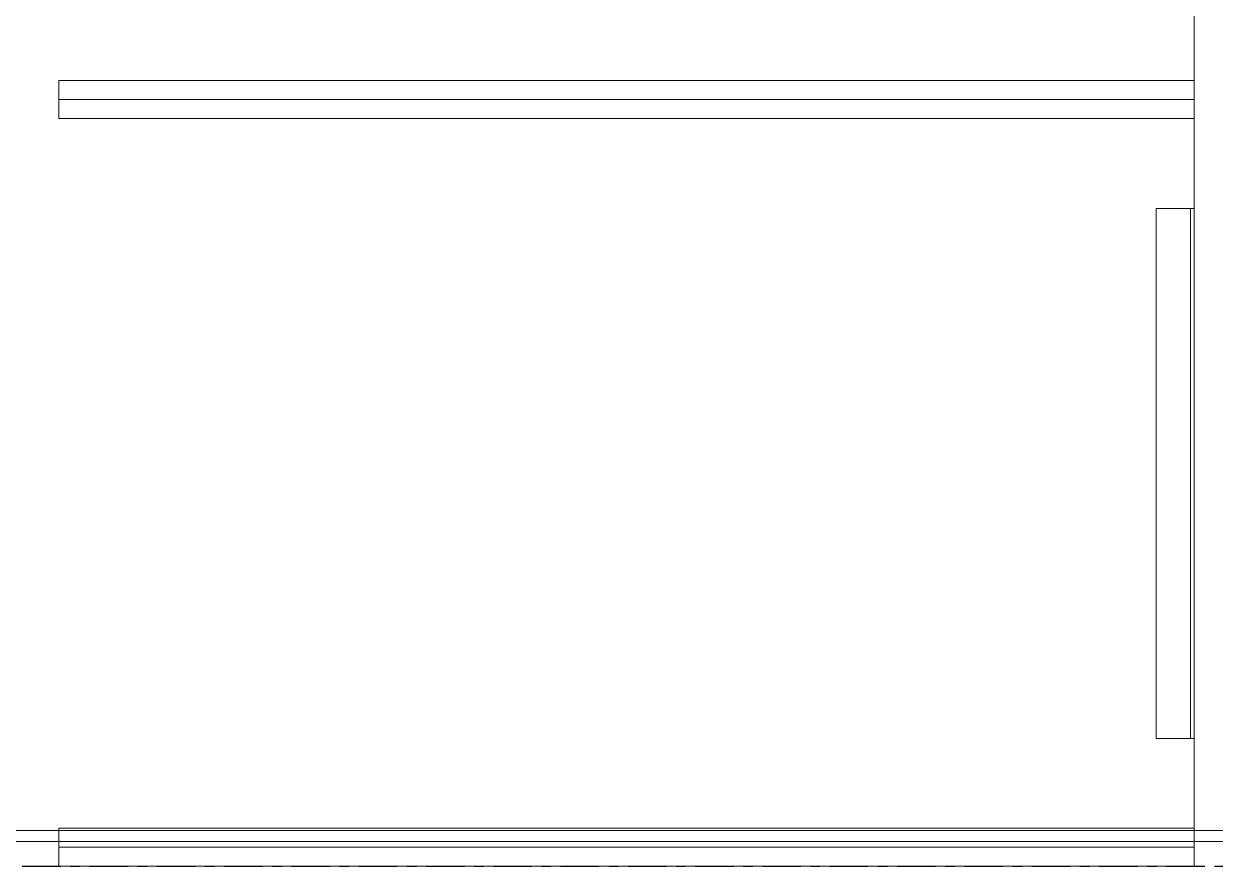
# Model space of a CAD drawing. Header units: millimetres. Extents: x -677815 to 406757, y -145898 to 39000.
# Drawn here: x 147628 to 150776, y 0 to 2225 of the extents above; entities that cross this region are included whole.
import ezdxf

# ---------------------------------------------------------------- set-up
doc = ezdxf.new("R2010")
doc.units = ezdxf.units.MM
doc.header["$LTSCALE"] = 8
doc.linetypes.add('Xref building Toll$0$Grid Line', pattern=[22.225, 12.7, -3.175, 3.175, -3.175])
doc.layers.add('Xref building Toll$0$A-WALL', color=8, linetype='Continuous', lineweight=9)
doc.layers.add('Xref building Toll$0$C-PRKG', color=8, linetype='Continuous', lineweight=9)
doc.layers.add('Xref building Toll$0$S-GRID', color=8, linetype='Continuous')

# ---------------------------------------------------------------- blocks, each defined once
blk = doc.blocks.new('Xref building Toll$0$Toll Grids')
at = {"layer": 'Xref building Toll$0$S-GRID', "linetype": 'Xref building Toll$0$Grid Line'}
blk.add_line((-9195.8, 0), (280997.7, 0), dxfattribs=at)
blk = doc.blocks.new('Xref building Toll$0$_SBAMHE2-3000X1975 Parking 90_1 - MHE2-1684293-MASTER GROUND FLOOR')
at = {"layer": 'Xref building Toll$0$C-PRKG'}
for p, q in [((37.5, 3000), (-62.5, 3000)), ((-62.5, 3000), (-62.5, 0)), ((-62.5, 0), (-62.5, 3000)), ((-62.5, 3000), (37.5, 3000)), ((-12.5, 0), (-12.5, 3000)), ((37.5, 0), (37.5, 3000)), ((37.5, 3000), (37.5, 0)), ((37.5, 3000), (37.5, 3000)), ((2012.5, 3000), (1912.5, 3000)), ((1912.5, 3000), (1912.5, 0)), ((1912.5, 0), (1912.5, 3000)), ((1912.5, 3000), (2012.5, 3000)), ((1912.5, 3000), (1912.5, 3000)), ((2012.5, 3000), (1912.5, 3000)), ((1912.5, 3000), (1912.5, 0)), ((1912.5, 0), (1912.5, 3000)), ((1912.5, 3000), (2012.5, 3000)), ((1912.5, 3000), (1912.5, 3000)), ((1962.5, 0), (1962.5, 3000)), ((1962.5, 0), (1962.5, 3000)), ((2012.5, 0), (2012.5, 3000)), ((2012.5, 3000), (2012.5, 0)), ((2012.5, 3000), (2012.5, 3000)), ((2012.5, 0), (2012.5, 3000)), ((2012.5, 3000), (2012.5, 0)), ((2012.5, 3000), (2012.5, 3000)), ((1675, 100), (275, 100)), ((275, 100), (275, 0)), ((275, 100), (275, 95)), ((275, 100), (275, 100)), ((1675, 100), (275, 100)), ((275, 17.5), (275, 95)), ((1675, 100), (1675, 100)), ((1675, 95), (1675, 100)), ((1675, 0), (1675, 100)), ((1675, 95), (1675, 17.5)), ((275, 9.5), (275, 17.5)), ((275, 9.5), (1675, 9.5)), ((1675, 9.5), (275, 9.5)), ((275, 4.5), (275, 9.5)), ((275, 9.5), (275, 9.5)), ((275, 0), (275, 4.5)), ((275, 0), (1675, 0)), ((275, 0), (1675, 0)), ((1675, 17.5), (1675, 9.5)), ((1675, 9.5), (1675, 9.5)), ((1675, 9.5), (1675, 4.5)), ((1675, 4.5), (1675, 0)), ((1675, 0), (1675, 0)), ((1912.5, 0), (2012.5, 0)), ((2012.5, 0), (1912.5, 0)), ((1912.5, 0), (1912.5, 0)), ((1962.5, 0), (3937.5, 0)), ((2012.5, 0), (2012.5, 0)), ((-62.5, 0), (37.5, 0)), ((37.5, 0), (-62.5, 0)), ((-62.5, 0), (-62.5, 0)), ((-12.5, 0), (1962.5, 0)), ((37.5, 0), (37.5, 0)), ((275, 0), (275, 0)), ((1912.5, 0), (2012.5, 0)), ((2012.5, 0), (1912.5, 0)), ((1912.5, 0), (1912.5, 0)), ((2012.5, 0), (2012.5, 0))]:
    blk.add_line(p, q, dxfattribs=at)
blk = doc.blocks.new('Xref building Toll$0$building block 28092016')
at = {"layer": 'Xref building Toll$0$A-WALL', "lineweight": 18}
for p, q in [((877726.1, -671405.5), (868987.6, -671405.5)), ((868987.6, -671434.5), (877726.1, -671434.5))]:
    blk.add_line(p, q, dxfattribs=at)
at = {"layer": 'Xref building Toll$0$C-PRKG', "rotation": 90}
blk.add_blockref('Xref building Toll$0$_SBAMHE2-3000X1975 Parking 90_1 - MHE2-1684293-MASTER GROUND FLOOR', (873269.6, -671437), dxfattribs=at)
blk = doc.blocks.new('Xref building Toll')
for name, p in [('Xref building Toll$0$Toll Grids', (0, 0)), ('Xref building Toll$0$building block 28092016', (-722549.6, 671499.5))]:
    blk.add_blockref(name, p)

msp = doc.modelspace()

# ---------------------------------------------------------------- block references
msp.add_blockref('Xref building Toll', (0, 0))

doc.saveas('drawing.dxf')
